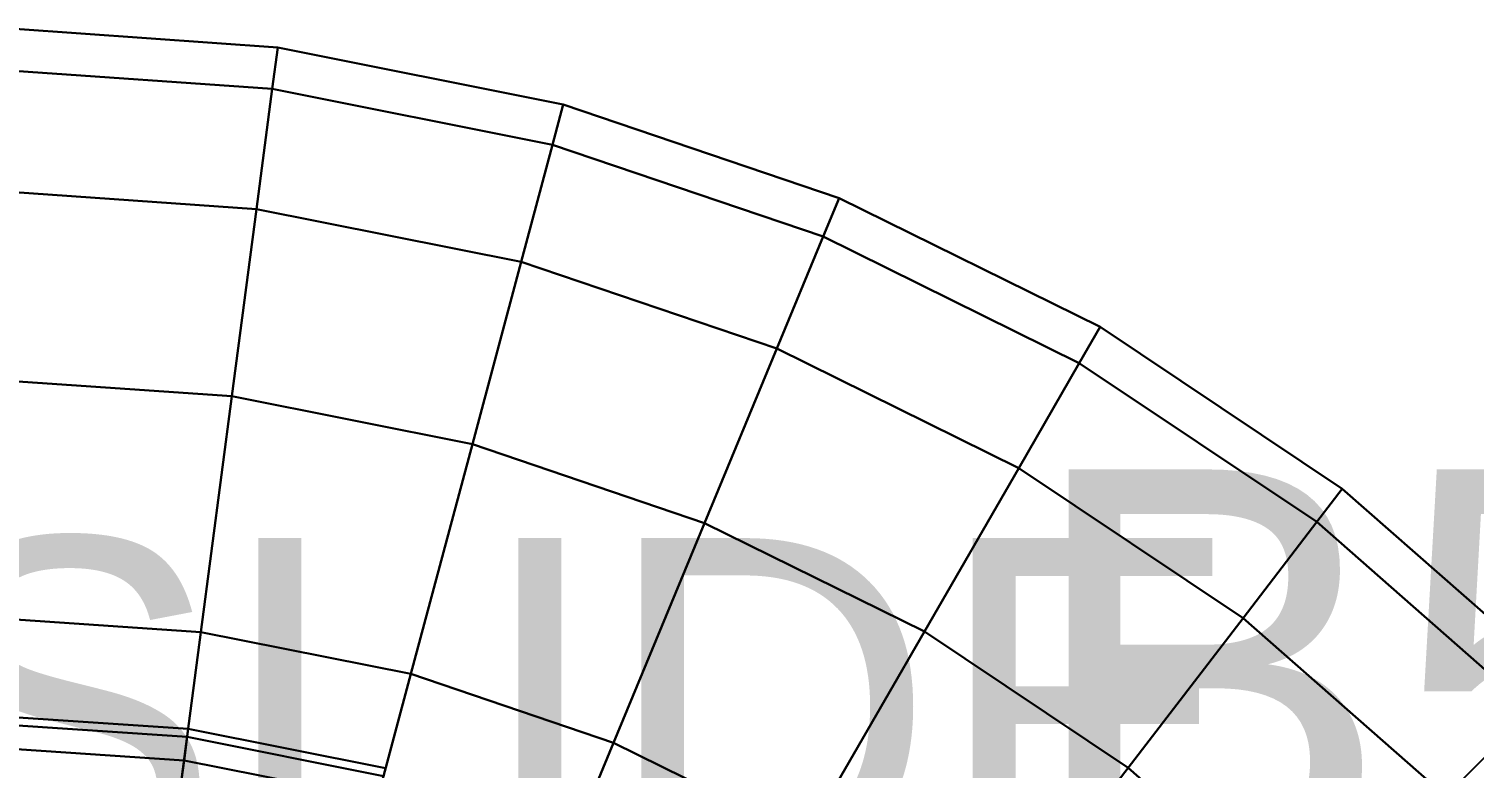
# Model space of a CAD drawing. Extents: x 91537 to 98524, y 82085 to 85415.
# Drawn here: x 98206.1 to 98416.5, y 85307.5 to 85415.1 of the extents above; entities that cross this region are included whole.
import ezdxf
from ezdxf.enums import TextEntityAlignment as Align

# ---------------------------------------------------------------- set-up
doc = ezdxf.new("R2010")
doc.units = 0
doc.header["$LTSCALE"] = 20
for name, color, linetype in [('INSULATION', 254, 'CONTINUOUS'), ('LABELS', 7, 'CONTINUOUS'), ('PIPE-SPOOL2', 30, 'CONTINUOUS')]:
    doc.layers.add(name, color=color, linetype=linetype)

msp = doc.modelspace()

# ---------------------------------------------------------------- linework, layer by layer
at = {"layer": 'INSULATION'}
for points in [[(98204.0621, 85415.0835, 4450), (98203.8633, 85409.0104, 4488.3645), (98241.5169, 85406.3525, 4488.3645), (98242.3101, 85412.3769, 4450)], [(98203.8633, 85409.0104, 4411.6355), (98204.0621, 85415.0835, 4450), (98242.3101, 85412.3769, 4450), (98241.5169, 85406.3525, 4411.6355)], [(98242.3101, 85412.3769, 4450), (98241.5169, 85406.3525, 4488.3645), (98282.3235, 85398.2356, 4488.3645), (98283.8962, 85404.1049, 4450)], [(98241.5169, 85406.3525, 4411.6355), (98242.3101, 85412.3769, 4450), (98283.8962, 85404.1049, 4450), (98282.3235, 85398.2356, 4411.6355)], [(98203.8633, 85409.0104, 4488.3645), (98203.2863, 85391.3857, 4522.9735), (98239.2152, 85388.8692, 4522.9735), (98241.5169, 85406.3525, 4488.3645)], [(98203.2863, 85391.3857, 4377.0265), (98203.8633, 85409.0104, 4411.6355), (98241.5169, 85406.3525, 4411.6355), (98239.2152, 85388.8692, 4377.0265)], [(98241.5169, 85406.3525, 4488.3645), (98239.2152, 85388.8692, 4522.9735), (98277.7595, 85381.2022, 4522.9735), (98282.3235, 85398.2356, 4488.3645)], [(98239.2152, 85388.8692, 4377.0265), (98241.5169, 85406.3525, 4411.6355), (98282.3235, 85398.2356, 4411.6355), (98277.7595, 85381.2022, 4377.0265)], [(98283.8962, 85404.1049, 4450), (98282.3235, 85398.2356, 4488.3645), (98321.7215, 85384.8618, 4488.3645), (98324.0468, 85390.4756, 4450)], [(98282.3235, 85398.2356, 4411.6355), (98283.8962, 85404.1049, 4450), (98324.0468, 85390.4756, 4450), (98321.7215, 85384.8618, 4411.6355)], [(98282.3235, 85398.2356, 4488.3645), (98277.7595, 85381.2022, 4522.9735), (98314.9732, 85368.5699, 4522.9735), (98321.7215, 85384.8618, 4488.3645)], [(98277.7595, 85381.2022, 4377.0265), (98282.3235, 85398.2356, 4411.6355), (98321.7215, 85384.8618, 4411.6355), (98314.9732, 85368.5699, 4377.0265)], [(98203.2863, 85391.3857, 4522.9735), (98202.3876, 85363.9345, 4550.4395), (98235.6302, 85361.6382, 4550.4395), (98239.2152, 85388.8692, 4522.9735)], [(98202.3876, 85363.9345, 4349.5605), (98203.2863, 85391.3857, 4377.0265), (98239.2152, 85388.8692, 4377.0265), (98235.6302, 85361.6382, 4349.5605)], [(98324.0468, 85390.4756, 4450), (98321.7215, 85384.8618, 4488.3645), (98359.0368, 85366.4599, 4488.3645), (98362.075, 85371.7221, 4450)], [(98321.7215, 85384.8618, 4411.6355), (98324.0468, 85390.4756, 4450), (98362.075, 85371.7221, 4450), (98359.0368, 85366.4599, 4411.6355)], [(98239.2152, 85388.8692, 4522.9735), (98235.6302, 85361.6382, 4550.4395), (98270.6508, 85354.6722, 4550.4395), (98277.7595, 85381.2022, 4522.9735)], [(98235.6302, 85361.6382, 4349.5605), (98239.2152, 85388.8692, 4377.0265), (98277.7595, 85381.2022, 4377.0265), (98270.6508, 85354.6722, 4349.5605)], [(98321.7215, 85384.8618, 4488.3645), (98314.9732, 85368.5699, 4522.9735), (98350.2197, 85351.1882, 4522.9735), (98359.0368, 85366.4599, 4488.3645)], [(98314.9732, 85368.5699, 4377.0265), (98321.7215, 85384.8618, 4411.6355), (98359.0368, 85366.4599, 4411.6355), (98350.2197, 85351.1882, 4377.0265)], [(98277.7595, 85381.2022, 4522.9735), (98270.6508, 85354.6722, 4550.4395), (98304.4625, 85343.1947, 4550.4395), (98314.9732, 85368.5699, 4522.9735)], [(98270.6508, 85354.6722, 4349.5605), (98277.7595, 85381.2022, 4377.0265), (98314.9732, 85368.5699, 4377.0265), (98304.4625, 85343.1947, 4349.5605)], [(98362.075, 85371.7221, 4450), (98359.0368, 85366.4599, 4488.3645), (98393.631, 85343.3448, 4488.3645), (98397.33, 85348.1655, 4450)], [(98359.0368, 85366.4599, 4411.6355), (98362.075, 85371.7221, 4450), (98397.33, 85348.1655, 4450), (98393.631, 85343.3448, 4411.6355)], [(98314.9732, 85368.5699, 4522.9735), (98304.4625, 85343.1947, 4550.4395), (98336.4868, 85327.402, 4550.4395), (98350.2197, 85351.1882, 4522.9735)], [(98304.4625, 85343.1947, 4349.5605), (98314.9732, 85368.5699, 4377.0265), (98350.2197, 85351.1882, 4377.0265), (98336.4868, 85327.402, 4349.5605)], [(98359.0368, 85366.4599, 4488.3645), (98350.2197, 85351.1882, 4522.9735), (98382.896, 85329.3546, 4522.9735), (98393.631, 85343.3448, 4488.3645)], [(98350.2197, 85351.1882, 4377.0265), (98359.0368, 85366.4599, 4411.6355), (98393.631, 85343.3448, 4411.6355), (98382.896, 85329.3546, 4377.0265)], [(98202.3876, 85363.9345, 4550.4395), (98201.2552, 85329.3439, 4568.0737), (98231.1128, 85327.3252, 4568.0737), (98235.6302, 85361.6382, 4550.4395)], [(98201.2552, 85329.3439, 4331.9263), (98202.3876, 85363.9345, 4349.5605), (98235.6302, 85361.6382, 4349.5605), (98231.1128, 85327.3252, 4331.9263)], [(98235.6302, 85361.6382, 4550.4395), (98231.1128, 85327.3252, 4568.0737), (98261.6933, 85321.2424, 4568.0737), (98270.6508, 85354.6722, 4550.4395)], [(98231.1128, 85327.3252, 4331.9263), (98235.6302, 85361.6382, 4349.5605), (98270.6508, 85354.6722, 4349.5605), (98261.6933, 85321.2424, 4331.9263)], [(98270.6508, 85354.6722, 4550.4395), (98261.6933, 85321.2424, 4568.0737), (98291.2181, 85311.22, 4568.0737), (98304.4625, 85343.1947, 4550.4395)], [(98261.6933, 85321.2424, 4331.9263), (98270.6508, 85354.6722, 4349.5605), (98304.4625, 85343.1947, 4349.5605), (98291.2181, 85311.22, 4331.9263)], [(98350.2197, 85351.1882, 4522.9735), (98336.4868, 85327.402, 4550.4395), (98366.1758, 85307.5645, 4550.4395), (98382.896, 85329.3546, 4522.9735)], [(98336.4868, 85327.402, 4349.5605), (98350.2197, 85351.1882, 4377.0265), (98382.896, 85329.3546, 4377.0265), (98366.1758, 85307.5645, 4349.5605)], [(98397.33, 85348.1655, 4450), (98393.631, 85343.3448, 4488.3645), (98424.912, 85315.912, 4488.3645), (98429.2087, 85320.2087, 4450)], [(98393.631, 85343.3448, 4411.6355), (98397.33, 85348.1655, 4450), (98429.2087, 85320.2087, 4450), (98424.912, 85315.912, 4411.6355)], [(98304.4625, 85343.1947, 4550.4395), (98291.2181, 85311.22, 4568.0737), (98319.1822, 85297.4297, 4568.0737), (98336.4868, 85327.402, 4550.4395)], [(98291.2181, 85311.22, 4331.9263), (98304.4625, 85343.1947, 4349.5605), (98336.4868, 85327.402, 4349.5605), (98319.1822, 85297.4297, 4331.9263)], [(98393.631, 85343.3448, 4488.3645), (98382.896, 85329.3546, 4522.9735), (98412.4428, 85303.4428, 4522.9735), (98424.912, 85315.912, 4488.3645)], [(98382.896, 85329.3546, 4377.0265), (98393.631, 85343.3448, 4411.6355), (98424.912, 85315.912, 4411.6355), (98412.4428, 85303.4428, 4377.0265)], [(98201.2552, 85329.3439, 4568.0737), (98200, 85291, 4574.15), (98226.1052, 85289.289, 4574.15), (98231.1128, 85327.3252, 4568.0737)], [(98200, 85291, 4325.85), (98201.2552, 85329.3439, 4331.9263), (98231.1128, 85327.3252, 4331.9263), (98226.1052, 85289.289, 4325.85)], [(98382.896, 85329.3546, 4522.9735), (98366.1758, 85307.5645, 4550.4395), (98393.0214, 85284.0214, 4550.4395), (98412.4428, 85303.4428, 4522.9735)], [(98366.1758, 85307.5645, 4349.5605), (98382.896, 85329.3546, 4377.0265), (98412.4428, 85303.4428, 4377.0265), (98393.0214, 85284.0214, 4349.5605)], [(98231.1128, 85327.3252, 4568.0737), (98226.1052, 85289.289, 4574.15), (98251.7638, 85284.1852, 4574.15), (98261.6933, 85321.2424, 4568.0737)], [(98226.1052, 85289.289, 4325.85), (98231.1128, 85327.3252, 4331.9263), (98261.6933, 85321.2424, 4331.9263), (98251.7638, 85284.1852, 4325.85)], [(98336.4868, 85327.402, 4550.4395), (98319.1822, 85297.4297, 4568.0737), (98345.1071, 85280.1072, 4568.0737), (98366.1758, 85307.5645, 4550.4395)], [(98319.1822, 85297.4297, 4331.9263), (98336.4868, 85327.402, 4349.5605), (98366.1758, 85307.5645, 4349.5605), (98345.1071, 85280.1072, 4331.9263)], [(98261.6933, 85321.2424, 4568.0737), (98251.7638, 85284.1852, 4574.15), (98276.5367, 85275.7759, 4574.15), (98291.2181, 85311.22, 4568.0737)], [(98251.7638, 85284.1852, 4325.85), (98261.6933, 85321.2424, 4331.9263), (98291.2181, 85311.22, 4331.9263), (98276.5367, 85275.7759, 4325.85)], [(98424.912, 85315.912, 4488.3645), (98412.4428, 85303.4428, 4522.9735), (98438.3546, 85273.896, 4522.9735), (98452.3448, 85284.631, 4488.3645)], [(98412.4428, 85303.4428, 4377.0265), (98424.912, 85315.912, 4411.6355), (98452.3448, 85284.631, 4411.6355), (98438.3546, 85273.896, 4377.0265)], [(98291.2181, 85311.22, 4568.0737), (98276.5367, 85275.7759, 4574.15), (98300, 85264.2051, 4574.15), (98319.1822, 85297.4297, 4568.0737)], [(98276.5367, 85275.7759, 4325.85), (98291.2181, 85311.22, 4331.9263), (98319.1822, 85297.4297, 4331.9263), (98300, 85264.2051, 4325.85)], [(98366.1758, 85307.5645, 4550.4395), (98345.1071, 85280.1072, 4568.0737), (98368.5491, 85259.5491, 4568.0737), (98393.0214, 85284.0214, 4550.4395)], [(98345.1071, 85280.1072, 4331.9263), (98366.1758, 85307.5645, 4349.5605), (98393.0214, 85284.0214, 4349.5605), (98368.5491, 85259.5491, 4331.9263)]]:
    msp.add_3dface(points, dxfattribs=at)
at = {"layer": 'PIPE-SPOOL2'}
for points in [[(98200.7902, 85315.1371, 4450), (98200.7515, 85313.9557, 4457.4628), (98229.1032, 85312.0605, 4457.4628), (98229.2574, 85313.2324, 4450)], [(98200.7515, 85313.9557, 4442.5372), (98200.7902, 85315.1371, 4450), (98229.2574, 85313.2324, 4450), (98229.1032, 85312.0605, 4442.5372)], [(98200.7515, 85313.9557, 4457.4628), (98200.6393, 85310.5273, 4464.195), (98228.6554, 85308.6596, 4464.195), (98229.1032, 85312.0605, 4457.4628)], [(98200.6393, 85310.5273, 4435.805), (98200.7515, 85313.9557, 4442.5372), (98229.1032, 85312.0605, 4442.5372), (98228.6554, 85308.6596, 4435.805)], [(98229.2574, 85313.2324, 4450), (98229.1032, 85312.0605, 4457.4628), (98257.7084, 85306.3706, 4457.4628), (98258.0143, 85307.5123, 4450)], [(98229.1032, 85312.0605, 4442.5372), (98229.2574, 85313.2324, 4450), (98258.0143, 85307.5123, 4450), (98257.7084, 85306.3706, 4442.5372)], [(98200.6393, 85310.5273, 4464.195), (98200.4644, 85305.1874, 4469.5378), (98227.9581, 85303.3625, 4469.5378), (98228.6554, 85308.6596, 4464.195)], [(98200.4644, 85305.1874, 4430.4622), (98200.6393, 85310.5273, 4435.805), (98228.6554, 85308.6596, 4435.805), (98227.9581, 85303.3625, 4430.4622)], [(98229.1032, 85312.0605, 4457.4628), (98228.6554, 85308.6596, 4464.195), (98256.8206, 85303.0572, 4464.195), (98257.7084, 85306.3706, 4457.4628)], [(98228.6554, 85308.6596, 4435.805), (98229.1032, 85312.0605, 4442.5372), (98257.7084, 85306.3706, 4442.5372), (98256.8206, 85303.0572, 4435.805)], [(98228.6554, 85308.6596, 4464.195), (98227.9581, 85303.3625, 4469.5378), (98255.4377, 85297.8965, 4469.5378), (98256.8206, 85303.0572, 4464.195)], [(98227.9581, 85303.3625, 4430.4622), (98228.6554, 85308.6596, 4435.805), (98256.8206, 85303.0572, 4435.805), (98255.4377, 85297.8965, 4430.4622)]]:
    msp.add_3dface(points, dxfattribs=at)

# ---------------------------------------------------------------- texts
at = {"layer": 'LABELS'}
for s, height, p in [('B5', 60, (98400, 85291, 4630)), ('1LCN30BQ071 SLIDE', 50, (98050, 85291, 4120))]:
    msp.add_text(s, height=height, dxfattribs=at).set_placement(p, align=Align.CENTER)

doc.saveas('drawing.dxf')
